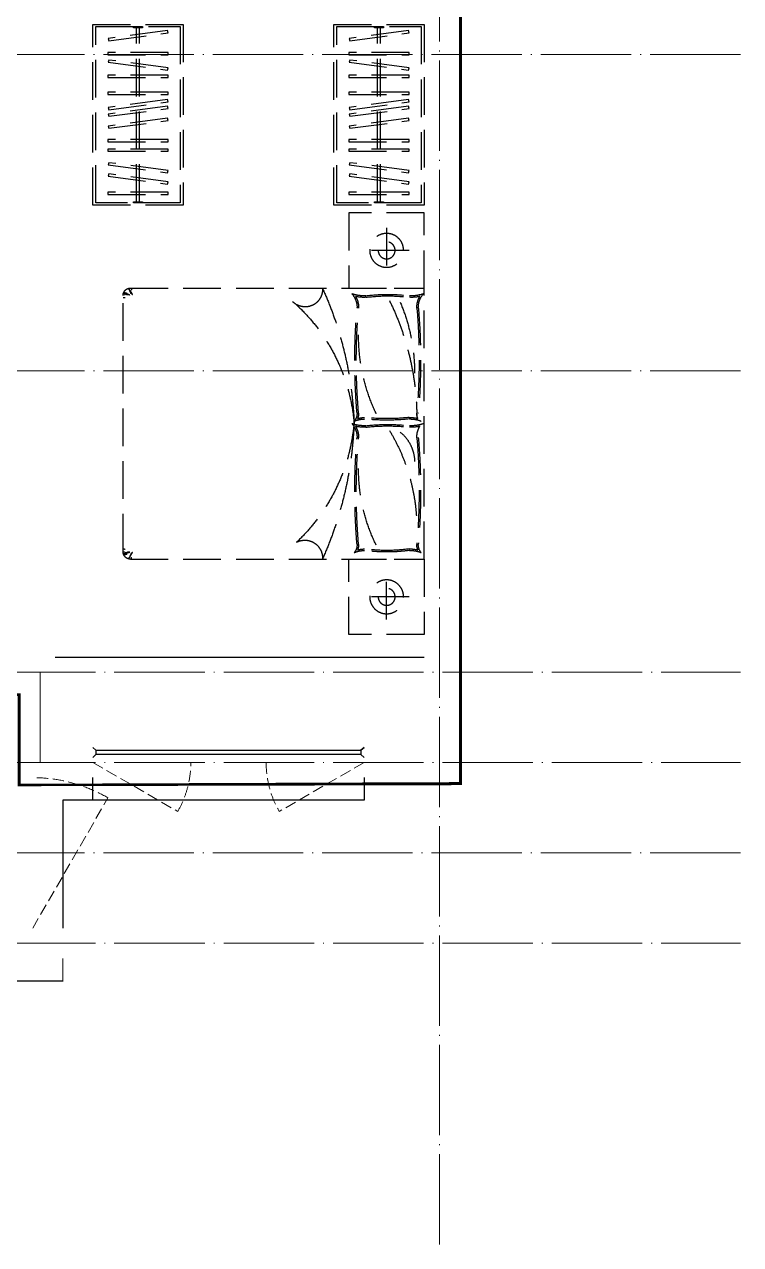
# Model space of a CAD drawing. Extents: x 27938 to 983267, y -209821 to 1628073.
# Drawn here: x 728462 to 733217, y -177635 to -169535 of the extents above; entities that cross this region are included whole.
import ezdxf

# ---------------------------------------------------------------- set-up
doc = ezdxf.new("R2010")
doc.units = 0
doc.header["$LTSCALE"] = 1000
doc.header["$MEASUREMENT"] = 0
for name, pattern in [('A户型$0$DASH', [0.35, 0.25, -0.1]), ('DASH', [0.35, 0.25, -0.1]), ('DOTE', [2.4200000000000004, 2, -0.2, 0.02, -0.2])]:
    doc.linetypes.add(name, pattern=pattern)
for name, color, linetype in [('$RECOVER_210609100354-0', 7, 'Continuous'), ('3-栏杆1', 135, 'Continuous'), ('3.5方案汇报，与郭总、侯月琴确定户型_t8$0$2020.03.04 -1安徽标准化洋房户型(UA）_t8_t8$0$看线', 154, 'Continuous'), ('5fur', 250, 'Continuous'), ('看线', 251, 'Continuous')]:
    doc.layers.add(name, color=color, linetype=linetype)
doc.layers.add('DOTE', color=19, linetype='DOTE', lineweight=9)
doc.layers.add('WINDOW', color=144, linetype='Continuous', lineweight=15)

# ---------------------------------------------------------------- blocks, each defined once
blk = doc.blocks.new('GFDGDGRDGRDG')
at = {"layer": 'DOTE', "linetype": 'DOTE', "ltscale": 0.3}
for p, q in [((624393.6739016983, 360558.3317887957), (624393.6739016982, 376108.3318260652)), ((626393.6739016925, 368458.3321396253), (573593.6739016977, 368458.3321396253)), ((626393.6739016924, 366358.3321396253), (573593.6739016977, 366358.3321396253)), ((573593.6739016977, 364358.3317887955), (626393.6739016924, 364358.3317887607)), ((621743.6739016984, 363758.3317887957), (621743.6739016984, 364358.3317887924)), ((573593.6739016977, 363758.3317887956), (626393.6739016923, 363758.3317887956)), ((626393.6739016923, 363158.3317887957), (573593.6739016977, 363158.3317887957)), ((573593.6739017051, 362558.3323982247), (626393.6739016923, 362558.3323982094))]:
    blk.add_line(p, q, dxfattribs=at)
blk = doc.blocks.new('VDGVDVXVE')
at = {"layer": '5fur', "linetype": 'A户型$0$DASH'}
for p, q in [((576293.6716229352, 368658.3313752164), (575693.6716229585, 368658.3313752164)), ((575693.6716229585, 368658.3313752164), (575693.6716229364, 367458.3313747932)), ((576273.6716229352, 368643.329609438), (575713.6716229585, 368643.329609438)), ((575713.6716229585, 368643.329609438), (575713.6716229364, 367473.3331405715)), ((575963.6716229467, 368643.329609438), (575963.6716229467, 368635.8287265488)), ((576023.6716229467, 368643.329609438), (575963.6716229467, 368643.329609438)), ((575963.6716229467, 368635.8287265488), (576023.6716229467, 368635.8287265488)), ((575983.6716229247, 367480.8340234607), (575983.6716229467, 368635.8287265488)), ((576003.6716229247, 367480.8340234607), (576003.6716229467, 368635.8287265488)), ((576023.6716229467, 368635.8287265488), (576023.6716229467, 368643.329609438)), ((576273.6716229131, 367473.3331405715), (576273.6716229352, 368643.329609438)), ((576293.6716229131, 367458.3313747932), (576293.6716229352, 368658.3313752164)), ((577893.6716229059, 368658.3313751977), (577293.6716229292, 368658.3313751977)), ((577293.6716229292, 368658.3313751977), (577293.671622907, 367458.331374793)), ((577873.6716229059, 368643.3296094196), (577313.6716229292, 368643.3296094196)), ((577313.6716229292, 368643.3296094196), (577313.671622907, 367473.3331405712)), ((577563.6716229174, 368643.3296094196), (577563.6716229174, 368635.8287265305)), ((577623.6716229174, 368643.3296094196), (577563.6716229174, 368643.3296094196)), ((577563.6716229174, 368635.8287265305), (577623.6716229174, 368635.8287265305)), ((577583.6716228954, 367480.8340234603), (577583.6716229174, 368635.8287265305)), ((577603.6716228954, 367480.8340234603), (577603.6716229174, 368635.8287265305)), ((577623.6716229174, 368635.8287265305), (577623.6716229174, 368643.3296094196)), ((577873.6716228838, 367473.3331405712), (577873.6716229059, 368643.3296094196)), ((577893.6716228838, 367458.331374793), (577893.6716229059, 368658.3313751977)), ((575794.9735905678, 368601.9859054574), (575798.4465541212, 368616.7597607048)), ((576188.8966917727, 368549.8853196733), (575794.9735905678, 368601.9859054574)), ((575798.4465541212, 368616.7597607048), (576192.3696553261, 368564.6591749207)), ((576192.3696553261, 368564.6591749207), (576188.8966917727, 368549.8853196733)), ((577394.9735905385, 368601.9859054396), (577398.4465540919, 368616.7597606868)), ((577788.8966917434, 368549.8853196563), (577394.9735905385, 368601.9859054396)), ((577398.4465540919, 368616.7597606868), (577792.3696552968, 368564.6591749035)), ((577792.3696552968, 368564.6591749035), (577788.8966917434, 368549.8853196563)), ((575793.671622947, 368455.8075310728), (575793.671622947, 368470.8092968512)), ((575793.671622947, 368470.8092968512), (576193.671622947, 368470.8092968512)), ((576193.671622947, 368470.8092968512), (576193.671622947, 368455.8075310728)), ((577393.6716229176, 368455.8075310573), (577393.6716229176, 368470.8092968354)), ((577393.6716229176, 368470.8092968354), (577793.6716229176, 368470.8092968354)), ((577793.6716229176, 368470.8092968354), (577793.6716229176, 368455.8075310573)), ((576193.671622947, 368455.8075310728), (575793.671622947, 368455.8075310728)), ((575794.9735905678, 368369.6362198018), (576188.8966917727, 368421.7368055859)), ((576192.3696553261, 368406.9629503384), (575798.4465541212, 368354.8623645544)), ((576188.8966917727, 368421.7368055859), (576192.3696553261, 368406.9629503384)), ((577793.6716229176, 368455.8075310573), (577393.6716229176, 368455.8075310573)), ((577394.9735905385, 368369.6362197876), (577788.8966917434, 368421.7368055709)), ((577792.3696552968, 368406.9629503237), (577398.4465540919, 368354.8623645405)), ((577788.8966917434, 368421.7368055709), (577792.3696552968, 368406.9629503237)), ((575793.671622947, 368305.789873289), (575793.671622947, 368320.7916390674)), ((575793.671622947, 368320.7916390674), (576193.671622947, 368320.7916390674)), ((575798.4465541212, 368354.8623645544), (575794.9735905678, 368369.6362198018)), ((576193.671622947, 368320.7916390674), (576193.671622947, 368305.789873289)), ((577393.6716229176, 368305.7898732758), (577393.6716229176, 368320.791639054)), ((577393.6716229176, 368320.791639054), (577793.6716229176, 368320.791639054)), ((577398.4465540919, 368354.8623645405), (577394.9735905385, 368369.6362197876)), ((577793.6716229176, 368320.791639054), (577793.6716229176, 368305.7898732758)), ((576193.671622947, 368305.789873289), (575793.671622947, 368305.789873289)), ((577793.6716229176, 368305.7898732758), (577393.6716229176, 368305.7898732758)), ((575793.671622947, 368193.2766299512), (575793.671622947, 368208.2783957296)), ((575793.671622947, 368208.2783957296), (576193.671622947, 368208.2783957296)), ((576193.671622947, 368193.2766299512), (575793.671622947, 368193.2766299512)), ((575794.9735905678, 368144.4320492169), (575798.4465541212, 368159.2059044643)), ((575798.4465541212, 368159.2059044643), (576192.3696553261, 368107.1053186802)), ((576193.671622947, 368208.2783957296), (576193.671622947, 368193.2766299512)), ((577393.6716229176, 368193.2766299397), (577393.6716229176, 368208.2783957179)), ((577393.6716229176, 368208.2783957179), (577793.6716229176, 368208.2783957179)), ((577793.6716229176, 368193.2766299397), (577393.6716229176, 368193.2766299397)), ((577394.9735905385, 368144.4320492062), (577398.4465540919, 368159.2059044534)), ((577398.4465540919, 368159.2059044534), (577792.3696552968, 368107.1053186701)), ((577793.6716229176, 368208.2783957179), (577793.6716229176, 368193.2766299397)), ((576188.8966917727, 368092.3314634328), (575794.9735905678, 368144.4320492169)), ((575794.9735905678, 368100.1782287555), (575798.4465541212, 368114.9520840029)), ((576188.8966917727, 368048.0776429715), (575794.9735905678, 368100.1782287555)), ((575798.4465541212, 368114.9520840029), (576192.3696553261, 368062.8514982188)), ((576192.3696553261, 368107.1053186802), (576188.8966917727, 368092.3314634328)), ((577788.8966917434, 368092.3314634229), (577394.9735905385, 368144.4320492062)), ((577394.9735905385, 368100.1782287455), (577398.4465540919, 368114.9520839927)), ((577788.8966917434, 368048.0776429622), (577394.9735905385, 368100.1782287455)), ((577398.4465540919, 368114.9520839927), (577792.3696552968, 368062.8514982094)), ((577792.3696552968, 368107.1053186701), (577788.8966917434, 368092.3314634229)), ((575794.9735905678, 368020.5226002258), (575798.4465541212, 368035.2964554732)), ((576188.8966917727, 367968.4220144417), (575794.9735905678, 368020.5226002258)), ((575798.4465541212, 368035.2964554732), (576192.3696553261, 367983.1958696891)), ((576192.3696553261, 368062.8514982188), (576188.8966917727, 368048.0776429715)), ((576192.3696553261, 367983.1958696891), (576188.8966917727, 367968.4220144417)), ((577394.9735905385, 368020.522600217), (577398.4465540919, 368035.2964554642)), ((577788.8966917434, 367968.4220144337), (577394.9735905385, 368020.522600217)), ((577398.4465540919, 368035.2964554642), (577792.3696552968, 367983.1958696809)), ((577792.3696552968, 368062.8514982094), (577788.8966917434, 368048.0776429622)), ((577792.3696552968, 367983.1958696809), (577788.8966917434, 367968.4220144337)), ((575793.671622947, 367878.6611611036), (575793.671622947, 367893.662926882)), ((575793.671622947, 367893.662926882), (576193.671622947, 367893.662926882)), ((576193.671622947, 367878.6611611036), (575793.671622947, 367878.6611611036)), ((575793.671622947, 367816.085407006), (575793.671622947, 367831.0871727844)), ((575793.671622947, 367831.0871727844), (576193.671622947, 367831.0871727844)), ((576193.671622947, 367893.662926882), (576193.671622947, 367878.6611611036)), ((576193.671622947, 367831.0871727844), (576193.671622947, 367816.085407006)), ((577393.6716229176, 367878.6611610971), (577393.6716229176, 367893.6629268752)), ((577393.6716229176, 367893.6629268752), (577793.6716229176, 367893.6629268752)), ((577793.6716229176, 367878.6611610971), (577393.6716229176, 367878.6611610971)), ((577393.6716229176, 367816.0854070003), (577393.6716229176, 367831.0871727785)), ((577393.6716229176, 367831.0871727785), (577793.6716229176, 367831.0871727785)), ((577793.6716229176, 367893.6629268752), (577793.6716229176, 367878.6611610971)), ((577793.6716229176, 367831.0871727785), (577793.6716229176, 367816.0854070003)), ((576193.671622947, 367816.085407006), (575793.671622947, 367816.085407006)), ((575794.9735905678, 367688.2606407973), (576188.8966917727, 367740.3612265813)), ((576188.8966917727, 367740.3612265813), (576192.3696553261, 367725.5873713339)), ((577793.6716229176, 367816.0854070003), (577393.6716229176, 367816.0854070003)), ((577394.9735905385, 367688.2606407936), (577788.8966917434, 367740.3612265768)), ((577788.8966917434, 367740.3612265768), (577792.3696552968, 367725.5873713296)), ((575798.4465541212, 367673.4867855499), (575794.9735905678, 367688.2606407973)), ((575794.9735905678, 367613.5170755522), (576188.8966917727, 367665.6176613363)), ((576192.3696553261, 367725.5873713339), (575798.4465541212, 367673.4867855499)), ((576188.8966917727, 367665.6176613363), (576192.3696553261, 367650.8438060888)), ((577398.4465540919, 367673.4867855464), (577394.9735905385, 367688.2606407936)), ((577394.9735905385, 367613.5170755496), (577788.8966917434, 367665.6176613329)), ((577792.3696552968, 367725.5873713296), (577398.4465540919, 367673.4867855464)), ((577788.8966917434, 367665.6176613329), (577792.3696552968, 367650.8438060856)), ((575798.4465541212, 367598.7432203048), (575794.9735905678, 367613.5170755522)), ((576192.3696553261, 367650.8438060888), (575798.4465541212, 367598.7432203048)), ((577398.4465540919, 367598.7432203025), (577394.9735905385, 367613.5170755496)), ((577792.3696552968, 367650.8438060856), (577398.4465540919, 367598.7432203025)), ((575793.671622947, 367529.5912202907), (575793.671622947, 367544.592986069)), ((575793.671622947, 367544.592986069), (576193.671622947, 367544.592986069)), ((576193.671622947, 367529.5912202907), (575793.671622947, 367529.5912202907)), ((576193.671622947, 367544.592986069), (576193.671622947, 367529.5912202907)), ((577393.6716229176, 367529.5912202895), (577393.6716229176, 367544.5929860676)), ((577393.6716229176, 367544.5929860676), (577793.6716229176, 367544.5929860676)), ((577793.6716229176, 367529.5912202895), (577393.6716229176, 367529.5912202895)), ((577793.6716229176, 367544.5929860676), (577793.6716229176, 367529.5912202895)), ((575693.6716229364, 367458.3313747932), (576293.6716229131, 367458.3313747932)), ((575713.6716229364, 367473.3331405715), (576273.6716229131, 367473.3331405715)), ((575963.6716229247, 367480.8340234607), (575963.6716229247, 367473.3331405715)), ((576023.6716229247, 367480.8340234607), (575963.6716229247, 367480.8340234607)), ((575963.6716229247, 367473.3331405715), (576023.6716229247, 367473.3331405715)), ((576023.6716229247, 367473.3331405715), (576023.6716229247, 367480.8340234607)), ((577293.671622907, 367458.331374793), (577893.6716228838, 367458.331374793)), ((577313.671622907, 367473.3331405712), (577873.6716228838, 367473.3331405712)), ((577563.6716228954, 367480.8340234603), (577563.6716228954, 367473.3331405712)), ((577623.6716228954, 367480.8340234603), (577563.6716228954, 367480.8340234603)), ((577563.6716228954, 367473.3331405712), (577623.6716228954, 367473.3331405712)), ((577623.6716228954, 367473.3331405712), (577623.6716228954, 367480.8340234603)), ((575943.671620487, 367308.3314162319), (575943.6716253541, 367008.3314162319)), ((575793.6716229205, 367158.3314137984), (576093.6716229205, 367158.3314186654)), ((575693.671596152, 365108.3313530681), (575693.6716229205, 366908.3314163401)), ((577643.6716228074, 366908.331384704), (575693.671622921, 366908.3314163401)), ((577693.6715968053, 365158.3292775648), (577693.6716219962, 366858.3313838928)), ((577643.6715960393, 365108.3313847041), (575693.671596152, 365108.3313530681)), ((575943.6715928207, 364708.3313530681), (575943.6715976878, 365008.3313530681)), ((575793.6715952542, 364858.3313555016), (576093.6715952542, 364858.3313506346))]:
    blk.add_line(p, q, dxfattribs=at)
for points in [[(576193.6716229205, 367408.3314162319), (576193.6716229205, 366908.3314162319), (575693.6716229205, 366908.3314162319), (575693.6716229205, 367408.3314162319)], [(576193.6715952543, 364608.3313530681), (576193.6715952543, 365108.3313530681), (575693.6715952543, 365108.3313530681), (575693.6715952543, 364608.3313530681)]]:
    blk.add_lwpolyline(points, close=True, dxfattribs=at)
for points in [[(577654.7120924026, 366902.8370291423), (577653.7702092492, 366901.593476945), (577652.9900621361, 366900.4988983411), (577652.3494210758, 366899.5368259067), (577651.8260560806, 366898.6907922175), (577651.3977371635, 366897.9443298492), (577651.0422343367, 366897.2809713775), (577650.737317613, 366896.6842493783), (577650.4607570047, 366896.1376964273), (577650.1937721967, 366895.6266960923), (577649.9313815631, 366895.1440359091), (577649.6720531499, 366894.6843544057), (577649.4142550037, 366894.2422901099), (577649.1564551705, 366893.8124815495), (577648.8971216965, 366893.3895672525), (577648.6347226282, 366892.9681857467), (577648.3677260117, 366892.54297556), (577648.0945357982, 366892.1087666607), (577647.8132995592, 366891.6611547785), (577647.5221007711, 366891.1959270837), (577647.2190229102, 366890.7088707463), (577646.902149453, 366890.1957729366), (577646.5695638758, 366889.6524208246), (577646.219349655, 366889.0746015807), (577645.849590267, 366888.4581023749), (577645.4593912639, 366887.8010082116), (577645.0519465002, 366887.1105954318), (577644.6314719062, 366886.3964382106), (577644.2021834119, 366885.6681107231), (577643.7682969477, 366884.9351871446), (577643.3340284438, 366884.2072416501), (577642.9035938302, 366883.4938484148), (577642.4812090372, 366882.8045816139), (577642.0703233858, 366882.1467814651), (577641.6713197586, 366881.5188523572), (577641.2838144297, 366880.9169647217), (577640.9074236724, 366880.3372889899), (577640.5417637604, 366879.7759955932), (577640.1864509673, 366879.2292549631), (577639.8411015669, 366878.6932375309), (577639.5053318327, 366878.1641137281), (577639.1786304105, 366877.6383092823), (577638.8599754358, 366877.1132711053), (577638.548217416, 366876.5867014054), (577638.2422068588, 366876.0563023905), (577637.9407942719, 366875.519776269), (577637.6428301625, 366874.9748252489), (577637.3471650386, 366874.4191515382), (577637.0526494074, 366873.8504573452), (577636.7580060086, 366873.2677852353), (577636.4614465081, 366872.675539204), (577636.1610548039, 366872.0794636041), (577635.8549147937, 366871.4853027884), (577635.5411103757, 366870.8988011098), (577635.2177254476, 366870.325702921), (577634.8828439073, 366869.7717525749), (577634.5345496527, 366869.2426944243), (577634.1728426837, 366868.7428686301), (577633.8053874082, 366868.2709985848), (577633.4417643362, 366867.8244034893), (577633.0915539776, 366867.4004025442), (577632.7643368422, 366866.9963149502), (577632.4696934401, 366866.609459908), (577632.2172042811, 366866.2371566182), (577632.0164498752, 366865.8767242816), (577631.8748392344, 366865.5284181945), (577631.7910953788, 366865.2042380351), (577631.7617698307, 366864.9191195775), (577631.7834141122, 366864.6879985956), (577631.8525797456, 366864.5258108635), (577631.9658182531, 366864.4474921549), (577632.1196811569, 366864.4679782438), (577632.3107199792, 366864.6022049044), (577632.5368273874, 366864.858725127), (577632.8012606283, 366865.2205607689), (577633.1086180941, 366865.6643509037), (577633.4634981771, 366866.1667346053), (577633.8704992691, 366866.7043509473), (577634.3342197622, 366867.2538390036), (577634.8592580487, 366867.7918378479), (577635.4502125205, 366868.294986554), (577636.1071467109, 366868.7466899018), (577636.8119847159, 366869.157415497), (577637.5421157733, 366869.5443966514), (577638.2749291206, 366869.9248666769), (577638.987813995, 366870.3160588852), (577639.6581596342, 366870.7352065884), (577640.2633552755, 366871.1995430982), (577640.7807901565, 366871.7263017265), (577641.1955820173, 366872.3279287823), (577641.5237626102, 366872.9977225631), (577641.7890921901, 366873.7241943636), (577642.015331012, 366874.4958554785), (577642.2262393311, 366875.3012172023), (577642.445577402, 366876.1287908299), (577642.6971054801, 366876.9670876557), (577643.0045838202, 366877.8046189746), (577643.3847468295, 366878.6327682575), (577643.8262255238, 366879.4544076807), (577644.3106250712, 366880.2752815968), (577644.8195506396, 366881.1011343587), (577645.334607397, 366881.9377103188), (577645.8374005114, 366882.7907538298), (577646.3095351508, 366883.6660092445), (577646.7326164831, 366884.5692209154), (577647.093040072, 366885.5027503844), (577647.3963630629, 366886.4554279494), (577647.652932997, 366887.4127010975), (577647.8730974153, 366888.360017316), (577648.0672038591, 366889.282824092), (577648.2455998693, 366890.1665689124), (577648.4186329871, 366890.9966992646), (577648.5966507536, 366891.7586626356), (577648.7882759791, 366892.4417999581), (577648.9952325511, 366893.0510259467), (577649.2175196261, 366893.5951487616), (577649.4551363608, 366894.082976563), (577649.7080819119, 366894.5233175111), (577649.9763554358, 366894.924979766), (577650.2599560894, 366895.296771488), (577650.5588830293, 366895.6475008373), (577650.8729120985, 366895.9853377125), (577651.2009258874, 366896.3158989662), (577651.5415836726, 366896.6441631898), (577651.8935447306, 366896.9751089745), (577652.2554683383, 366897.3137149115), (577652.6260137721, 366897.664959592), (577653.0038403091, 366898.0338216072), (577653.3876072256, 366898.4252795484), (577653.7785924852, 366898.8440565416), (577654.1885487984, 366899.2938538521), (577654.6318475623, 366899.7781172803), (577655.1228601742, 366900.3002926263), (577655.6759580311, 366900.8638256904), (577656.3055125305, 366901.4721622728), (577657.0258950692, 366902.1287481737), (577657.8514770449, 366902.8370291933)], [(577640.6240470221, 366908.3292707844), (577639.7553452766, 366907.1419165039), (577639.1025339075, 366906.1282354589), (577638.6347714328, 366905.2646752783), (577638.32121637, 366904.5276835911), (577638.1310272365, 366903.8937080262), (577638.03336255, 366903.3391962125), (577637.9973808283, 366902.840595779), (577637.9922405886, 366902.3743543545), (577637.991506245, 366901.92047802), (577637.9863657942, 366901.4732066639), (577637.9724131296, 366901.0303386267), (577637.9452421444, 366900.5896722488), (577637.9004467316, 366900.1490058706), (577637.8336207845, 366899.7061378325), (577637.7403581962, 366899.258866475), (577637.6162528598, 366898.8049901384), (577637.4598360731, 366898.3454260119), (577637.2813887519, 366897.8935666787), (577637.0941292166, 366897.4659235707), (577636.9112757875, 366897.0790081199), (577636.7460467849, 366896.7493317582), (577636.6116605293, 366896.4934059174), (577636.521335341, 366896.3277420296), (577636.4882895404, 366896.2688515265)], [(577650.1991601179, 366864.210027072), (577649.6104040982, 366862.053188068), (577651.1802043866, 366861.0728185368), (577651.1802043866, 366861.0728185368), (577659.6175299941, 366862.2492881152), (577663.5419227297, 366862.8375878296), (577664.7192189286, 366864.2100273076), (577668.8396477981, 366863.6218575872), (577674.5300927863, 366866.5629663423), (577677.2769733921, 366866.5629663869), (577680.6126101248, 366863.033558124), (577683.5559586643, 366862.2492885035), (577685.1257589401, 366862.0531886441), (577693.5367030452, 366861.9995820768), (577691.9942551202, 366862.0094127613)], [(577650.1991601179, 366864.210027072), (577656.1070385361, 366865.3059966976), (577660.7084708565, 366866.2499341039), (577664.1870265212, 366867.0552420227), (577666.7262749717, 366867.7353231861), (577668.5097856505, 366868.3035803262), (577669.7211279994, 366868.773416175), (577670.5438714604, 366869.1582334647), (577671.1615854754, 366869.4714349272), (577671.7289052504, 366869.7256576593), (577672.2847290469, 366869.9304762174), (577672.83902089, 366870.0946995224), (577673.401744805, 366870.2271364952), (577673.9828648175, 366870.3365960569), (577674.5923449525, 366870.4318871285), (577675.2401492356, 366870.5218186311), (577675.9362416918, 366870.6151994856), (577676.7042112136, 366870.7220835068), (577677.6221461613, 366870.8575040847), (577678.7817597622, 366871.0377395033), (577680.2747652439, 366871.2790680463), (577682.1928758335, 366871.5977679976), (577684.6278047586, 366872.0101176411), (577687.6712652463, 366872.5323952605), (577691.4149705244, 366873.1808791397)], [(577688.4710816813, 366880.5330128168), (577686.1788982276, 366879.5006830257), (577684.1490370348, 366878.6712354979), (577682.3528353465, 366878.0144295418), (577680.7616304059, 366877.5000244657), (577679.346759457, 366877.0977795777), (577678.0795597433, 366876.7774541863), (577676.9313685081, 366876.5088075996), (577675.8735229954, 366876.2615991259), (577674.8753447738, 366876.0086099163), (577673.8980927137, 366875.7347084927), (577672.9010100109, 366875.42778522), (577671.8433398608, 366875.0757304629), (577670.6843254592, 366874.6664345863), (577669.3832100019, 366874.1877879548), (577667.8992366844, 366873.6276809335), (577666.1916487024, 366872.9740038868)], [(577678.975449729, 366844.0432972393), (577680.80849375, 366843.5472042824), (577682.641916284, 366843.1744007067), (577684.4760958462, 366842.9072737436), (577686.3114109518, 366842.7282106243), (577688.1482401161, 366842.6195985801), (577689.9869618544, 366842.5638248422), (577691.8279546817, 366842.5432766418), (577693.6715971136, 366842.5403412102)], [(577654.7120924026, 365113.8236263881), (577653.7702092492, 365115.0671785855), (577652.9900621361, 365116.1617571893), (577652.3494210758, 365117.1238296237), (577651.8260560806, 365117.9698633129), (577651.3977371635, 365118.7163256812), (577651.0422343367, 365119.3796841529), (577650.737317613, 365119.9764061521), (577650.4607570047, 365120.5229591031), (577650.1937721967, 365121.0339594382), (577649.9313815631, 365121.5166196213), (577649.6720531499, 365121.9763011248), (577649.4142550037, 365122.4183654206), (577649.1564551705, 365122.848173981), (577648.8971216965, 365123.271088278), (577648.6347226282, 365123.6924697838), (577648.3677260117, 365124.1176799705), (577648.0945357982, 365124.5518888697), (577647.8132995592, 365124.9995007519), (577647.5221007711, 365125.4647284468), (577647.2190229102, 365125.9517847841), (577646.902149453, 365126.4648825939), (577646.5695638758, 365127.0082347058), (577646.219349655, 365127.5860539497), (577645.849590267, 365128.2025531555), (577645.4593912639, 365128.8596473188), (577645.0519465002, 365129.5500600986), (577644.6314719062, 365130.2642173198), (577644.2021834119, 365130.9925448073), (577643.7682969477, 365131.7254683858), (577643.3340284438, 365132.4534138803), (577642.9035938302, 365133.1668071157), (577642.4812090372, 365133.8560739166), (577642.0703233858, 365134.5138740654), (577641.6713197586, 365135.1418031732), (577641.2838144297, 365135.7436908088), (577640.9074236724, 365136.3233665406), (577640.5417637604, 365136.8846599372), (577640.1864509673, 365137.4314005674), (577639.8411015669, 365137.9674179995), (577639.5053318327, 365138.4965418023), (577639.1786304105, 365139.0223462482), (577638.8599754358, 365139.5473844252), (577638.548217416, 365140.0739541251), (577638.2422068588, 365140.6043531399), (577637.9407942719, 365141.1408792614), (577637.6428301625, 365141.6858302816), (577637.3471650386, 365142.2415039922), (577637.0526494074, 365142.8101981853), (577636.7580060086, 365143.3928702951), (577636.4614465081, 365143.9851163264), (577636.1610548039, 365144.5811919263), (577635.8549147937, 365145.175352742), (577635.5411103757, 365145.7618544206), (577635.2177254476, 365146.3349526094), (577634.8828439073, 365146.8889029555), (577634.5345496527, 365147.4179611061), (577634.1728426837, 365147.9177869004), (577633.8053874082, 365148.3896569456), (577633.4417643362, 365148.8362520411), (577633.0915539776, 365149.2602529862), (577632.7643368422, 365149.6643405802), (577632.4696934401, 365150.0511956225), (577632.2172042811, 365150.4234989122), (577632.0164498752, 365150.7839312488), (577631.8748392344, 365151.132237336), (577631.7910953788, 365151.4564174953), (577631.7617698307, 365151.7415359529), (577631.7834141122, 365151.9726569348), (577631.8525797456, 365152.134844667), (577631.9658182531, 365152.2131633756), (577632.1196811569, 365152.1926772866), (577632.3107199792, 365152.058450626), (577632.5368273874, 365151.8019304035), (577632.8012606283, 365151.4400947616), (577633.1086180941, 365150.9963046267), (577633.4634981771, 365150.4939209251), (577633.8704992691, 365149.9563045831), (577634.3342197622, 365149.4068165268), (577634.8592580487, 365148.8688176825), (577635.4502125205, 365148.3656689765), (577636.1071467109, 365147.9139656287), (577636.8119847159, 365147.5032400335), (577637.5421157733, 365147.116258879), (577638.2749291206, 365146.7357888536), (577638.987813995, 365146.3445966452), (577639.6581596342, 365145.925448942), (577640.2633552755, 365145.4611124322), (577640.7807901565, 365144.9343538039), (577641.1955820173, 365144.3327267481), (577641.5237626102, 365143.6629329673), (577641.7890921901, 365142.9364611668), (577642.015331012, 365142.1648000519), (577642.2262393311, 365141.3594383281), (577642.445577402, 365140.5318647006), (577642.6971054801, 365139.6935678747), (577643.0045838202, 365138.8560365558), (577643.3847468295, 365138.027887273), (577643.8262255238, 365137.2062478498), (577644.3106250712, 365136.3853739336), (577644.8195506396, 365135.5595211718), (577645.334607397, 365134.7229452117), (577645.8374005114, 365133.8699017006), (577646.3095351508, 365132.994646286), (577646.7326164831, 365132.091434615), (577647.093040072, 365131.1579051461), (577647.3963630629, 365130.2052275811), (577647.652932997, 365129.2479544329), (577647.8730974153, 365128.3006382144), (577648.0672038591, 365127.3778314385), (577648.2455998693, 365126.494086618), (577648.4186329871, 365125.6639562658), (577648.5966507536, 365124.9019928948), (577648.7882759791, 365124.2188555723), (577648.9952325511, 365123.6096295838), (577649.2175196261, 365123.0655067689), (577649.4551363608, 365122.5776789674), (577649.7080819119, 365122.1373380193), (577649.9763554358, 365121.7356757644), (577650.2599560894, 365121.3638840424), (577650.5588830293, 365121.0131546932), (577650.8729120985, 365120.675317818), (577651.2009258874, 365120.3447565642), (577651.5415836726, 365120.0164923406), (577651.8935447306, 365119.6855465559), (577652.2554683383, 365119.3469406189), (577652.6260137721, 365118.9956959385), (577653.0038403091, 365118.6268339232), (577653.3876072256, 365118.2353759821), (577653.7785924852, 365117.8165989889), (577654.1885487984, 365117.3668016783), (577654.6318475623, 365116.8825382502), (577655.1228601742, 365116.3603629041), (577655.6759580311, 365115.7968298401), (577656.3055125305, 365115.1884932577), (577657.0258950692, 365114.5319073568), (577657.8514770449, 365113.8236263371)], [(577650.1991601179, 365152.4506284584), (577649.6104040982, 365154.6074674624), (577651.1802043866, 365155.5878369936), (577651.1802043866, 365155.5878369936), (577659.6175299941, 365154.4113674152), (577663.5419227297, 365153.8230677008), (577664.7192189286, 365152.4506282228), (577668.8396477981, 365153.0387979432), (577674.5300927863, 365150.0976891881), (577677.2769733921, 365150.0976891435), (577680.6126101248, 365153.6270974064), (577683.5559586643, 365154.4113670269), (577685.1257589401, 365154.6074668863), (577693.5367030452, 365154.6610734536), (577691.9942551202, 365154.6512427691)], [(577650.1991601179, 365152.4506284584), (577656.1070385361, 365151.3546588328), (577660.7084708565, 365150.4107214266), (577664.1870265212, 365149.6054135078), (577666.7262749719, 365148.9253323444), (577668.5097856505, 365148.3570752042), (577669.7211279994, 365147.8872393554), (577670.5438714604, 365147.5024220657), (577671.1615854754, 365147.1892206033), (577671.7289052504, 365146.9349978711), (577672.2847290469, 365146.730179313), (577672.83902089, 365146.5659560081), (577673.401744805, 365146.4335190352), (577673.9828648175, 365146.3240594735), (577674.5923449525, 365146.2287684019), (577675.2401492356, 365146.1388368994), (577675.9362416918, 365146.0454560449), (577676.7042112136, 365145.9385720237), (577677.6221461613, 365145.8031514457), (577678.7817597622, 365145.6229160271), (577680.2747652439, 365145.3815874842), (577682.1928758335, 365145.0628875328), (577684.6278047586, 365144.6505378894), (577687.6712652463, 365144.12826027), (577691.4149705244, 365143.4797763907)], [(577678.975449729, 365172.6173582911), (577680.80849375, 365173.113451248), (577682.641916284, 365173.4862548237), (577684.4760958462, 365173.7533817868), (577686.3114109518, 365173.9324449061), (577688.1482401161, 365174.0410569503), (577689.9869618544, 365174.0968306883), (577691.8279546817, 365174.1173788887), (577693.6715971136, 365174.1203143202)], [(577640.6240470221, 365108.331384746), (577639.7553452766, 365109.5187390266), (577639.1025339075, 365110.5324200715), (577638.6347714328, 365111.3959802521), (577638.32121637, 365112.1329719393), (577638.1310272365, 365112.7669475042), (577638.03336255, 365113.3214593179), (577637.9973808283, 365113.8200597515), (577637.9922405886, 365114.2863011759), (577637.991506245, 365114.7401775104), (577637.9863657942, 365115.1874488665), (577637.9724131296, 365115.6303169038), (577637.9452421444, 365116.0709832817), (577637.9004467316, 365116.5116496599), (577637.8336207845, 365116.954517698), (577637.7403581962, 365117.4017890555), (577637.6162528598, 365117.855665392), (577637.4598360731, 365118.3152295185), (577637.2813887519, 365118.7670888517), (577637.0941292166, 365119.1947319597), (577636.9112757875, 365119.5816474105), (577636.7460467849, 365119.9113237722), (577636.6116605293, 365120.167249613), (577636.521335341, 365120.3329135008), (577636.4882895404, 365120.3918040039)], [(577688.4710816813, 365136.1276427136), (577686.1788982276, 365137.1599725048), (577684.1490370348, 365137.9894200325), (577682.3528353465, 365138.6462259886), (577680.761630406, 365139.1606310647), (577679.346759457, 365139.5628759527), (577678.0795597433, 365139.8832013441), (577676.9313685081, 365140.1518479309), (577675.8735229954, 365140.3990564045), (577674.8753447738, 365140.6520456142), (577673.8980927137, 365140.9259470378), (577672.9010100109, 365141.2328703104), (577671.8433398608, 365141.5849250676), (577670.6843254592, 365141.9942209442), (577669.3832100019, 365142.4728675756), (577667.8992366844, 365143.032974597), (577666.1916487024, 365143.6866516436)]]:
    blk.add_lwpolyline(points, dxfattribs=at)
for centre, radius in [((575943.6716229205, 367158.3314162318), 112.5), ((575943.6716229205, 367158.3314162318), 56.25), ((575943.6715952542, 364858.3313530682), 112.5), ((575943.6715952542, 364858.3313530682), 56.25)]:
    blk.add_circle(centre, radius, dxfattribs=at)
for centre, radius, start, end in [((575595.807613956, 366779.2632375534), 137.5401806612495, 358.4473000553256, 41.58388414829167), ((575777.4797752446, 367081.4638730939), 225.1506934552198, 249.5150067078017, 273.4755010686358), ((575777.4797752446, 367081.4638730939), 235.0506934552198, 256.7698746557174, 273.4755010686358), ((575595.807613956, 366779.2632375534), 147.4401806612495, 358.4473000553256, 29.85131618654362), ((575936.6639990106, 365725.6583739378), 1140.39350699466, 82.66800774913874, 97.33199042163392), ((575936.6639990106, 365725.6583739378), 1130.39350699466, 82.66800774913874, 97.33199042163392), ((576095.8482667676, 367081.4638679287), 235.0506934552189, 266.5244970602952, 283.230123507967), ((576095.8482667676, 367081.4638679287), 225.1506934552189, 266.5244970602952, 290.484991440919), ((576277.5204182437, 366779.2632264935), 147.4401806612523, 150.1486819897719, 181.5526980830425), ((576277.5204182437, 366779.2632264935), 137.5401806612523, 138.4161140021957, 181.5526980830425), ((578550.2794370614, 365924.7116771952), 2391.876177351659, 155.7176520082384, 178.2042484594852), ((576484.2345656122, 366897.8896251469), 114.6983392295516, 174.7767385380724, 317.1056539864569), ((577643.67159685, 366858.3292708263), 50, 9.338149255876808e-07, 90.00000093381493), ((579807.605153902, 366428.0839447974), 4089.364244442996, 175.0735851114302, 184.9181669592001), ((579807.6056855536, 366428.0839448295), 4079.364776094737, 175.0734978305943, 184.9182540931423), ((577521.1760316865, 366041.7298120695), 1777.989489085961, 153.8725662815797, 180.1991693893268), ((576956.376249462, 366345.2787400374), 1198.195579739359, 156.9417809291984, 180.085423485041), ((572065.7223352079, 366428.0840549145), 4079.364777505418, 355.0817442784623, 4.92650051233756), ((572065.7228655713, 366428.0840548661), 4089.364247142207, 355.0818314106001, 4.926413244935849), ((577357.0797296593, 365914.3768146755), 1200.857490052701, 131.0621492614463, 175.522091474639), ((574917.6380467074, 366594.0458783078), 1212.496885242895, 334.5771726959494, 0.1507579369281618), ((575787.3700818841, 365847.4351881788), 191.5533740379469, 88.3923217425647, 112.6022511424947), ((575657.571404259, 366075.1097575129), 85.6633146276866, 337.5712968945752, 1.801226791675739), ((575787.3700818841, 365847.4351881788), 201.4533740379469, 88.3923217425647, 104.551552678835), ((575942.0381702983, 367498.2338031455), 1456.937429261925, 264.1587498060892, 275.8412483433643), ((576085.957922769, 365847.4351833347), 201.4533740379475, 75.44844547434101, 88.3923217425647), ((576215.7566077665, 366075.1097484572), 85.66331462756878, 178.1987713731168, 202.4287012180959), ((576215.7566077665, 366075.1097484572), 75.76331462756877, 178.1987713731168, 222.1404612059953), ((575777.4797625935, 366219.2444223847), 225.1506934552198, 249.5150067078017, 273.4755010686358), ((575777.4797625935, 366219.2444223847), 235.0506934552198, 256.7698746557174, 273.4755010686358), ((575595.8076013045, 365917.0437868443), 147.4401806612495, 358.4473000553256, 29.85131618654362), ((577009.1368279504, 365309.049846691), 1265.944048503003, 148.9248468447396, 180.1526409846616), ((575936.6639842216, 364731.6705980598), 1271.195638371398, 83.42596948787383, 96.57402865898814), ((575936.6639842216, 364731.6705980598), 1261.195638371398, 83.42596948787383, 96.57402865898814), ((575942.0381702983, 367498.2338031455), 1466.937429261925, 264.1587498060892, 275.8412483433643), ((576095.8482541165, 366219.2444172196), 235.0506934552189, 266.5244970602952, 283.230123507967), ((576095.8482541165, 366219.2444172196), 225.1506934552189, 266.5244970602952, 290.484991440919), ((576085.957922769, 365847.4351833347), 191.5533740379475, 67.39774700784946, 88.3923217425647), ((576277.5204055922, 365917.0437757843), 147.4401806612523, 150.1486819897719, 181.5526980830425), ((576277.5204055922, 365917.0437757843), 137.5401806612523, 138.4161140021957, 181.5526980830425), ((578601.5692705503, 366102.9131617832), 2443.161593167457, 181.7734582523726, 204.0220380622405), ((577381.2724227617, 366112.9506208187), 1225.005363339744, 184.406329896953, 226.742104727582), ((579928.3630784256, 365560.7076395059), 4210.122181822594, 175.1447936343188, 184.8470777365974), ((579928.3636112369, 365560.7076394373), 4200.122714633853, 175.1448783901329, 184.8469931172766), ((576014.6925345149, 365752.4508570768), 256.5390186807219, 128.8104699665802, 179.1463536508688), ((571944.9643860651, 365560.7077560787), 4200.122713793588, 355.1530051977605, 4.855119934250389), ((571944.9649167586, 365560.7077559962), 4210.122183100132, 355.152920573314, 4.855204687364544), ((574980.7240751432, 365707.0900081529), 1149.410370303342, 333.8768593263815, 0.1458934518950824), ((576486.919925424, 365117.200258815), 117.2433654196056, 62.09167763339942, 184.3382733936436), ((575657.5713912, 365202.5852464046), 75.7633146276866, 317.8595369251358, 1.801226791675739), ((575787.3700688251, 364974.9106770706), 191.5533740379469, 88.3923217425647, 112.6022511424947), ((575657.5713912, 365202.5852464046), 85.6633146276866, 337.5712968945752, 1.801226791675739), ((575787.3700688251, 364974.9106770706), 201.4533740379469, 88.3923217425647, 104.551552678835), ((575942.0381511294, 366249.0800154547), 1092.936080123779, 262.1489095033269, 277.8510886383001), ((575942.0381511294, 366249.0800154547), 1082.936080123779, 262.1489095033269, 277.8510886383001), ((576085.95790971, 364974.9106722263), 191.5533740379475, 67.39774700784946, 88.3923217425647), ((576085.95790971, 364974.9106722263), 201.4533740379475, 75.44844547434101, 88.3923217425647), ((576215.7565947075, 365202.5852373487), 85.66331462756878, 178.1987713731168, 202.4287012180959), ((576215.7565947075, 365202.5852373487), 75.76331462756877, 178.1987713731168, 222.1404612059953), ((577643.67159685, 365158.3313847041), 50, 269.9999990661851, 359.9999990661851)]:
    blk.add_arc(centre, radius, start, end, dxfattribs=at)
blk = doc.blocks.new('DSFDS')
at = {"layer": '3-栏杆1', "color": 5}
for p, q in [((490702.7385331613, 517230.6733272866), (490682.4699027643, 517248.4609056012)), ((490682.4699027643, 517248.4609056012), (490702.7385329811, 517230.6733274449)), ((490682.4699263142, 517181.5441725509), (490702.7385329783, 517201.3910475866)), ((490702.7385329811, 517230.6733274449), (490702.7385329783, 517201.3910475866)), ((492462.2012445822, 517230.6072499649), (490702.7385329813, 517230.6517296031)), ((490702.7385329785, 517201.3694595486), (492462.201244585, 517201.3249997751)), ((492462.201244402, 517230.6733272826), (492482.469874799, 517248.4609055971)), ((492482.469874799, 517248.4609055971), (492462.2012445822, 517230.6733274409)), ((492462.2012445822, 517230.6733274409), (492462.201244585, 517201.3910475826)), ((492462.201244585, 517201.3910475826), (492482.4698512491, 517181.5441725469)), ((492482.4698512491, 517181.5441725469), (492462.201244585, 517201.3910475826))]:
    blk.add_line(p, q, dxfattribs=at)

msp = doc.modelspace()

# ---------------------------------------------------------------- linework, layer by layer
at = {"layer": '$RECOVER_210609100354-0', "color": 30, "const_width": 8}
msp.add_lwpolyline([(728716.5636078998, -175734.8073739047), (728716.5636078998, -175884.8073739047), (727566.5636452175, -175884.8073847649), (727566.5636637107, -175734.8065081724)], dxfattribs=at)
at = {"color": 5, "linetype": 'DASH', "ltscale": 0.8, "const_width": 20}
msp.add_lwpolyline([(721976.5789164696, -166594.812684686), (731356.5780383402, -166594.8073508442), (731356.5787151634, -174574.8073736452), (728426.5780498941, -174574.8073736551), (728426.5780498879, -173974.8073736202), (722256.5754149981, -173974.8073736823), (722256.5754149976, -175174.8075791067), (721506.5750908357, -175174.8073840709)], dxfattribs=at)
at = {"layer": '3.5方案汇报，与郭总、侯月琴确定户型_t8$0$2020.03.04 -1安徽标准化洋房户型(UA）_t8_t8$0$看线', "ltscale": 10}
msp.add_lwpolyline([(728666.5719989167, -173734.8079833317), (731116.5757611889, -173734.80737365)], dxfattribs=at)
at = {"layer": 'WINDOW', "color": 250, "linetype": 'DASH', "ltscale": 0.3}
for points in [[(728916.5636103958, -174434.8073736927), (729479.6945040902, -174759.4357712378, 0.1314846383240589), (729566.5636103463, -174434.8073736841)], [(730716.5636102696, -174434.8073736927), (730153.4327165751, -174759.4357712378, -0.1314846383240589), (730066.563610319, -174434.8073736841)], [(728516.5777450168, -175534.8073736426), (729016.5777450155, -174668.7819698594, 0.1316524975897076), (728516.5777450071, -174534.8073736444)]]:
    msp.add_lwpolyline(points, format="xyb", dxfattribs=at)
at = {"layer": '看线', "color": 202, "ltscale": 0.5}
for points in [[(730716.5681876792, -174534.8073739145), (730716.568187679, -174684.8073739145), (728716.5681853412, -174684.8073739128), (728716.5681853108, -175534.8073739128)], [(730716.5681876792, -174534.8073739145), (730716.568187679, -174684.8073739145), (728916.568187679, -174684.8073739132), (728916.5681876779, -174534.807373939)]]:
    msp.add_lwpolyline(points, dxfattribs=at)

# ---------------------------------------------------------------- block references
at = {"xscale": -1}
msp.add_blockref('VDGVDVXVE', (1306810.250314198, -538193.1391624465), dxfattribs=at)
at = {"layer": '3-栏杆1', "color": 5, "xscale": -1}
msp.add_blockref('DSFDS', (1221399.033499276, -691583.2682916815), dxfattribs=at)
at = {"layer": '3.5方案汇报，与郭总、侯月琴确定户型_t8$0$2020.03.04 -1安徽标准化洋房户型(UA）_t8_t8$0$看线', "ltscale": 10}
msp.add_blockref('GFDGDGRDGRDG', (106822.9047994823, -538193.1391624466), dxfattribs=at)

doc.saveas('drawing.dxf')
